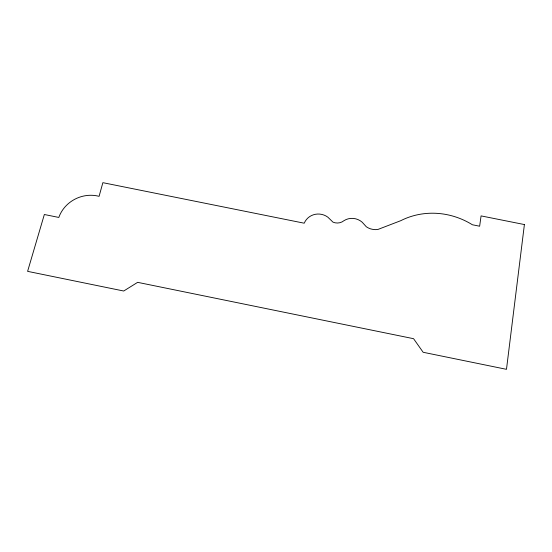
<?xml version="1.0" encoding="UTF-8"?>
<svg xmlns="http://www.w3.org/2000/svg" width="552" height="552" viewBox="0 0 552 552"><rect width="100%" height="100%" fill="white"/><g stroke="black" fill="none" stroke-linecap="round" stroke-linejoin="round"><path stroke-width="0.83" d="M524.4 224.554L506.481 369.329L423.142 352.273L413.572 338.693L137.634 282.341L123.71 291.014L27.6 271.349L44.346 214.507L58.809 217.44A32.354 30.077 -24.5 0 1 99.084 196.333L102.865 182.671L304.242 223.208A15.456 14.821 14.6 0 1 327.833 217.164L332.994 222.152A10.502 9.991 16.6 0 0 343.882 220.731A14.849 14.173 21.3 0 1 362.188 222.214L366.335 226.789A15.525 14.669 22.5 0 0 377.913 229.459L400.78 220.676A73.478 69.207 37.6 0 1 472.402 224.767L479.64 226.216L481.075 215.894L524.4 224.554"/></g></svg>
